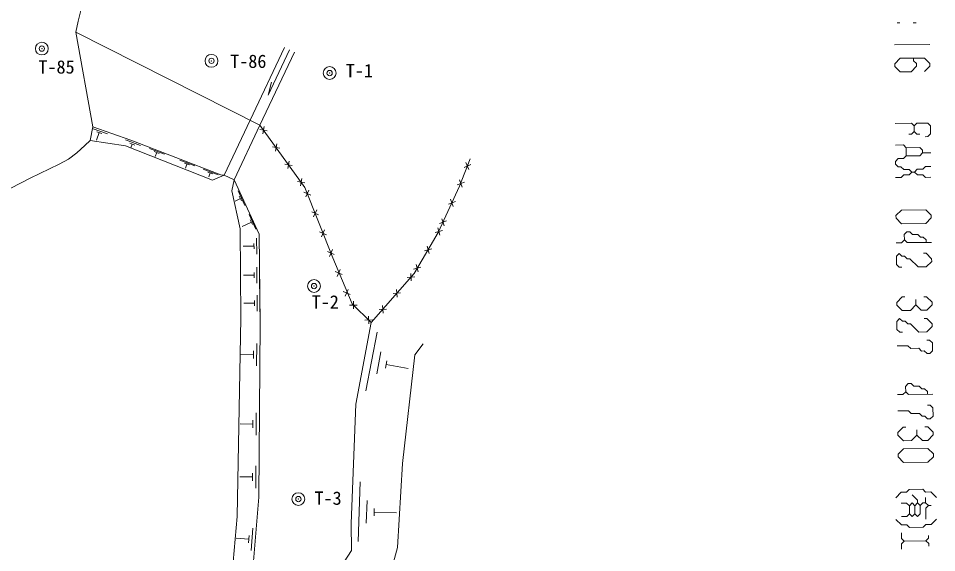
# Model space of a CAD drawing. Units: millimetres, scale not verified. Extents: x 27127 to 381529, y 17188 to 284000.
# Drawn here: x 338137 to 381116, y 200430 to 225446 of the extents above; entities that cross this region are included whole.
import ezdxf
from ezdxf.enums import TextEntityAlignment as Align

# ---------------------------------------------------------------- set-up
doc = ezdxf.new("R2010")
doc.units = ezdxf.units.MM
doc.header["$LTSCALE"] = 500
doc.header["$PDMODE"] = 32
doc.header["$PDSIZE"] = 250
doc.linetypes.add('DASHED', pattern=[7.5, 6, -1.5])
doc.linetypes.add('DASHED_SPACED', pattern=[12, 6, -6])
doc.layers.add('0-0通り芯', color=4, linetype='Continuous', lineweight=13)
doc.layers.add('0-10', color=4, linetype='DASHED', lineweight=13)
doc.styles.add('ＭＳ ゴシック', font='')
doc.styles.get('ＭＳ ゴシック').set_extended_font_data('MS Gothic')

msp = doc.modelspace()

# ---------------------------------------------------------------- linework, layer by layer
at = {"layer": '0-0通り芯'}
for p, q in [((379262.8, 225228.9), (379389.8, 225230)), ((380024.7, 225235.5), (380151.7, 225236.7)), ((379144.7, 224211.8), (380795.6, 224226.2)), ((379404.2, 223579.1), (379152.4, 223322.9)), ((379404.2, 223579.1), (380547.1, 223589)), ((380039.2, 223584.6), (380040.3, 223457.6)), ((380547.1, 223589), (380803.3, 223337.3)), ((379152.4, 223322.9), (379153.5, 223195.9)), ((379153.5, 223195.9), (379409.7, 222944.1)), ((380169.5, 223204.7), (379917.7, 222948.5)), ((380040.3, 223457.6), (380168.3, 223331.7)), ((380168.3, 223331.7), (380169.5, 223204.7)), ((380804.4, 223210.3), (380552.7, 222954.1)), ((380803.3, 223337.3), (380804.4, 223210.3)), ((379409.7, 222944.1), (379917.7, 222948.5)), ((379176.8, 220529), (379938.7, 220535.6)), ((379938.7, 220535.6), (380066.8, 220409.7)), ((380192.7, 220537.8), (380066.8, 220409.7)), ((380192.7, 220537.8), (380700.7, 220542.3)), ((380700.7, 220542.3), (380828.9, 220416.4)), ((342302.6, 220043.1), (341640.5, 220273)), ((341923.7, 220095.2), (341800.4, 219740.1)), ((342041.8, 220054.2), (341805.6, 220136.3)), ((349440.7, 220237), (349789.7, 220180.5)), ((349643.5, 220383.3), (349587, 220034.3)), ((380069.1, 220155.7), (379943.2, 220027.6)), ((380066.8, 220409.7), (380069.1, 220155.7)), ((380069.1, 220155.7), (380197.2, 220029.9)), ((380828.9, 220416.4), (380832.2, 220035.4)), ((343848.2, 219489), (343148.1, 219757.8)), ((379816.2, 220026.5), (379943.2, 220027.6)), ((380197.2, 220029.9), (380324.2, 220031)), ((380579.3, 219906.2), (380706.2, 219907.3)), ((380832.2, 220035.4), (380706.2, 219907.3)), ((343588, 219508.6), (343354.6, 219598.2)), ((343471.3, 219553.4), (343405.9, 219383.2)), ((344979.2, 219081.6), (344279.1, 219350.4)), ((344727.9, 219124.5), (344494.5, 219214.1)), ((350025.8, 219426), (350374.8, 219369.5)), ((350228.5, 219572.3), (350172.1, 219223.3)), ((379185.7, 219513), (379566.6, 219516.3)), ((379566.6, 219516.3), (379694.7, 219390.5)), ((379694.7, 219390.5), (380329.7, 219396)), ((379694.7, 219390.5), (379698.1, 219009.4)), ((380329.7, 219396), (380457.8, 219270.1)), ((380457.8, 219270.1), (380458.9, 219143.1)), ((344611.2, 219169.3), (344539.6, 218982.6)), ((346396.6, 218537.5), (345696.5, 218806.3)), ((379318.2, 218879.1), (379192.3, 218751.1)), ((379318.2, 218879.1), (379572.1, 218881.4)), ((379698.1, 219009.4), (379572.1, 218881.4)), ((379698.1, 219009.4), (380333, 219015)), ((380458.9, 219143.1), (380333, 219015)), ((380458.9, 219143.1), (380839.9, 219146.5)), ((346145.3, 218580.4), (345912, 218670)), ((346028.7, 218625.2), (345957, 218438.5)), ((347486, 218119.3), (346785.9, 218388.1)), ((350610.9, 218615), (350959.9, 218558.5)), ((350813.6, 218761.3), (350757.1, 218412.3)), ((359319.3, 218601.1), (358995.5, 218459)), ((359086.4, 218691.9), (359228.5, 218368.2)), ((379192.3, 218751.1), (379193.4, 218624)), ((379193.4, 218624), (379321.5, 218498.2)), ((379321.5, 218498.2), (379448.5, 218499.3)), ((379448.5, 218499.3), (379576.6, 218373.4)), ((379576.6, 218373.4), (379830.6, 218375.6)), ((379830.6, 218375.6), (379958.7, 218249.7)), ((380211.6, 218378.9), (380085.7, 218250.8)), ((380211.6, 218378.9), (380465.6, 218381.1)), ((380591.4, 218509.3), (380465.6, 218381.1)), ((380591.4, 218509.3), (380845.5, 218511.5)), ((347234.7, 218162.2), (347001.3, 218251.8)), ((347118, 218207), (347046.4, 218020.3)), ((351398.7, 217950.3), (351342.2, 217601.3)), ((379199, 217989.1), (379452.9, 217991.3)), ((379578.8, 218119.4), (379452.9, 217991.3)), ((379578.8, 218119.4), (379832.8, 218121.6)), ((379958.7, 218249.7), (379832.8, 218121.6)), ((379958.7, 218249.7), (380085.7, 218250.8)), ((380085.7, 218250.8), (380213.8, 218124.9)), ((380213.8, 218124.9), (380467.8, 218127.2)), ((380467.8, 218127.2), (380595.9, 218001.3)), ((380595.9, 218001.3), (380849.9, 218003.5)), ((351195.9, 217804), (351545, 217747.6)), ((359014.5, 217776.8), (358682.9, 217654.2)), ((358787.4, 217881.3), (358910, 217549.7)), ((348734.1, 216690), (348418.8, 217370.5)), ((348583.6, 216895.8), (348478.5, 217122.6)), ((351499.9, 217315), (351824.2, 217174.3)), ((351732.4, 217406.8), (351591.7, 217082.5)), ((348531.1, 217009.2), (348282.9, 216894.2)), ((358596.6, 216868.3), (358265, 216745.7)), ((358369.5, 216972.8), (358492.2, 216641.2)), ((349247.5, 215581.8), (348932.2, 216262.3)), ((351867, 216384.8), (352191.3, 216244.1)), ((352099.5, 216476.6), (351958.8, 216152.3)), ((379466.2, 216467.3), (379214.5, 216211.2)), ((379214.5, 216211.2), (379215.6, 216084.2)), ((379466.2, 216467.3), (380609.2, 216477.3)), ((380609.2, 216477.3), (380865.4, 216225.6)), ((380865.4, 216225.6), (380866.5, 216098.6)), ((349044.5, 215901.1), (348605.7, 215697.8)), ((349097, 215787.6), (348991.9, 216014.5)), ((358178.7, 215959.8), (357847.1, 215837.2)), ((357951.6, 216064.3), (358074.3, 215732.7)), ((379215.6, 216084.2), (379471.8, 215832.4)), ((379471.8, 215832.4), (380614.7, 215842.3)), ((380866.5, 216098.6), (380614.7, 215842.3)), ((352234.1, 215454.7), (352558.5, 215313.9)), ((352466.7, 215546.4), (352325.9, 215222.1)), ((357993.6, 215514.8), (357651.3, 215426)), ((357778.1, 215641.5), (357866.8, 215299.3)), ((379729.1, 215453.6), (379603.2, 215325.5)), ((379603.2, 215325.5), (379605.4, 215071.5)), ((379729.1, 215453.6), (379856.1, 215454.7)), ((379856.1, 215454.7), (379984.2, 215328.8)), ((379984.2, 215328.8), (380238.2, 215331)), ((380238.2, 215331), (380366.3, 215205.2)), ((349167.4, 214653.2), (349165.2, 214903.2)), ((349294.6, 214404.3), (349288, 215154.2)), ((379225.6, 214941.2), (379479.6, 214943.4)), ((379605.4, 215071.5), (379479.6, 214943.4)), ((379605.4, 215071.5), (379733.5, 214945.6)), ((379733.5, 214945.6), (380876.5, 214955.6)), ((380366.3, 215205.2), (380493.3, 215206.3)), ((380493.3, 215206.3), (380621.4, 215080.4)), ((380621.4, 215080.4), (380622.5, 214953.4)), ((349166.3, 214778.2), (348666.3, 214773.8)), ((352601.3, 214524.5), (352925.6, 214383.7)), ((352833.8, 214616.3), (352693.1, 214291.9)), ((357486.6, 214652.8), (357144.3, 214564.1)), ((357271.1, 214779.6), (357359.8, 214437.3)), ((379357, 214434.3), (379231.1, 214306.2)), ((379231.1, 214306.2), (379234.4, 213925.2)), ((379357, 214434.3), (379485.1, 214308.5)), ((379485.1, 214308.5), (379612.1, 214309.6)), ((379612.1, 214309.6), (379740.2, 214183.6)), ((379740.2, 214183.6), (379867.2, 214184.7)), ((379867.2, 214184.7), (380251.5, 213807.1)), ((380499.9, 214444.3), (380627, 214445.4)), ((380627, 214445.4), (380883.1, 214193.6)), ((380884.2, 214066.6), (380632.4, 213810.4)), ((380883.1, 214193.6), (380884.2, 214066.6)), ((349306.4, 213047), (349299.9, 213797)), ((353200.9, 213686.1), (353060.2, 213361.8)), ((356979.6, 213790.8), (356637.3, 213702.1)), ((356764.1, 213917.6), (356852.8, 213575.4)), ((379234.4, 213925.2), (379362.5, 213799.4)), ((379362.5, 213799.4), (379489.5, 213800.5)), ((380251.5, 213807.1), (380632.4, 213810.4)), ((349178.1, 213420.9), (348678.2, 213416.5)), ((349179.2, 213295.9), (349177.1, 213545.9)), ((349429.1, 213315.3), (349447.9, 211156.4)), ((352968.4, 213594.3), (353292.7, 213453.6)), ((356688.5, 213340.4), (356335.8, 213316.6)), ((356500.2, 213504.9), (356524.1, 213152.1)), ((353568.1, 212755.9), (353427.3, 212431.6)), ((355842.4, 212751.7), (355866.3, 212399)), ((349317.8, 211743.1), (349311.2, 212493)), ((353335.5, 212664.2), (353659.8, 212523.4)), ((356030.7, 212587.3), (355678, 212563.4)), ((379501.7, 212403.5), (379249.9, 212147.3)), ((379501.7, 212403.5), (379628.7, 212404.6)), ((380517.6, 212412.3), (380644.7, 212413.5)), ((380644.7, 212413.5), (380900.9, 212161.7)), ((349189.5, 212117), (348689.5, 212112.6)), ((349190.6, 211992), (349188.4, 212242)), ((353996.5, 212023.9), (353642.9, 212020.8)), ((353821.2, 211845.6), (353818.1, 212199.2)), ((355184.6, 211998.5), (355208.5, 211645.8)), ((379249.9, 212147.3), (379251, 212020.3)), ((379251, 212020.3), (379507.3, 211768.5)), ((380140, 212028.1), (379888.2, 211771.8)), ((380137.8, 212282.1), (380140, 212028.1)), ((380140, 212028.1), (380396.2, 211776.3)), ((380902, 212034.7), (380650.2, 211778.5)), ((380900.9, 212161.7), (380902, 212034.7)), ((354534.5, 211144.7), (354531.4, 211498.2)), ((355372.9, 211834.1), (355020.2, 211810.2)), ((379507.3, 211768.5), (379888.2, 211771.8)), ((380396.2, 211776.3), (380650.2, 211778.5)), ((354709.7, 211323), (354356.2, 211319.9)), ((379383.6, 211386.4), (379257.7, 211258.3)), ((379257.7, 211258.3), (379261, 210877.3)), ((379383.6, 211386.4), (379511.7, 211260.5)), ((379511.7, 211260.5), (379638.7, 211261.6)), ((379638.7, 211261.6), (379766.7, 211135.8)), ((379766.7, 211135.8), (379893.7, 211136.9)), ((379893.7, 211136.9), (380278.1, 210759.2)), ((380526.6, 211396.4), (380653.5, 211397.5)), ((380653.5, 211397.5), (380909.7, 211145.7)), ((380909.7, 211145.7), (380910.8, 211018.8)), ((354925.4, 210753.3), (354400.3, 208002.9)), ((379261, 210877.3), (379389.1, 210751.4)), ((379389.1, 210751.4), (379516.1, 210752.5)), ((380278.1, 210759.2), (380659.1, 210762.6)), ((380910.8, 211018.8), (380659.1, 210762.6)), ((349284.2, 209172.4), (349291.5, 210222.4)), ((380662.4, 210381.6), (380789.4, 210382.7)), ((380789.4, 210382.7), (380917.5, 210256.8)), ((380917.5, 210256.8), (380920.8, 209875.8)), ((349136.7, 209523.4), (349139.1, 209873.4)), ((355105.1, 209828.1), (354908.2, 208796.8)), ((379267.7, 210115.4), (379775.6, 210119.8)), ((379775.6, 210119.8), (379903.7, 209993.9)), ((379903.7, 209993.9), (380284.7, 209997.2)), ((380284.7, 209997.2), (380412.8, 209871.3)), ((380412.8, 209871.3), (380539.8, 209872.5)), ((380539.8, 209872.5), (380668, 209746.6)), ((380668, 209746.6), (380794.9, 209747.7)), ((380920.8, 209875.8), (380794.9, 209747.7)), ((349137.9, 209698.4), (348537.9, 209702.5)), ((355383.2, 209418.7), (355317.6, 209074.9)), ((355350.4, 209246.8), (356381.8, 209049.9)), ((379791.1, 208341.9), (379665.3, 208213.7)), ((379665.3, 208213.7), (379667.5, 207959.8)), ((379791.1, 208341.9), (379918.2, 208343)), ((379918.2, 208343), (380046.3, 208217.1)), ((380046.3, 208217.1), (380300.2, 208219.3)), ((380300.2, 208219.3), (380428.3, 208093.4)), ((380428.3, 208093.4), (380555.4, 208094.5)), ((380555.4, 208094.5), (380683.5, 207968.6)), ((379287.6, 207829.5), (379541.6, 207831.7)), ((379667.5, 207959.8), (379541.6, 207831.7)), ((379667.5, 207959.8), (379795.6, 207833.9)), ((379795.6, 207833.9), (380938.5, 207843.9)), ((380683.5, 207968.6), (380684.6, 207841.7)), ((380689, 207333.7), (380816, 207334.8)), ((380816, 207334.8), (380944.1, 207208.9)), ((380944.1, 207208.9), (380947.4, 206827.9)), ((349261.8, 205924.7), (349269.1, 206974.7)), ((379294.3, 207067.5), (379802.2, 207071.9)), ((379802.2, 207071.9), (379930.4, 206946)), ((379930.4, 206946), (380311.3, 206949.3)), ((380311.3, 206949.3), (380439.4, 206823.5)), ((380439.4, 206823.5), (380566.4, 206824.6)), ((380566.4, 206824.6), (380694.5, 206698.7)), ((380947.4, 206827.9), (380821.5, 206699.8)), ((349115.5, 206450.7), (348515.5, 206454.9)), ((349114.3, 206275.8), (349116.7, 206625.7)), ((379554.9, 206307.7), (379303.1, 206051.5)), ((379554.9, 206307.7), (379681.9, 206308.8)), ((380570.9, 206316.6), (380697.9, 206317.7)), ((380694.5, 206698.7), (380821.5, 206699.8)), ((380697.9, 206317.7), (380954.1, 206065.9)), ((379303.1, 206051.5), (379304.3, 205924.5)), ((379304.3, 205924.5), (379560.4, 205672.8)), ((380193.2, 205932.3), (379941.4, 205676.1)), ((380191, 206186.3), (380193.2, 205932.3)), ((380193.2, 205932.3), (380449.4, 205680.5)), ((380955.2, 205938.9), (380703.4, 205682.7)), ((380954.1, 206065.9), (380955.2, 205938.9)), ((379560.4, 205672.8), (379941.4, 205676.1)), ((380449.4, 205680.5), (380703.4, 205682.7)), ((379563.8, 205291.8), (379312, 205035.6)), ((379312, 205035.6), (379313.1, 204908.6)), ((379563.8, 205291.8), (380706.7, 205301.7)), ((380706.7, 205301.7), (380963, 205050)), ((380963, 205050), (380964.1, 204923)), ((379313.1, 204908.6), (379569.3, 204656.8)), ((379569.3, 204656.8), (380712.3, 204666.8)), ((380964.1, 204923), (380712.3, 204666.8)), ((349244.7, 203446.9), (349252, 204496.9)), ((349098.4, 203972.9), (348498.4, 203977.1)), ((349097.1, 203797.9), (349099.5, 204147.9)), ((354142.9, 203752.7), (354040.1, 200954.6)), ((379834.4, 203389), (379708.5, 203261)), ((379834.4, 203389), (380469.4, 203394.6)), ((380469.4, 203394.6), (380597.5, 203268.7)), ((354460.5, 202865.4), (354422, 201816.1)), ((379454.5, 203258.7), (379202.8, 203002.5)), ((379454.5, 203258.7), (379708.5, 203261)), ((379963.6, 203136.2), (380219.8, 202884.4)), ((380219.8, 202884.4), (380220.9, 202757.4)), ((380597.5, 203268.7), (380851.4, 203270.9)), ((380599.7, 203014.7), (380601.9, 202760.7)), ((380851.4, 203270.9), (381107.7, 203019.1)), ((354797.5, 202502.8), (354784.6, 202153.1)), ((379458.9, 202750.8), (379712.9, 202753)), ((379712.9, 202753), (379841, 202627.1)), ((379966.9, 202755.2), (379841, 202627.1)), ((379841, 202627.1), (379844.4, 202246.1)), ((379966.9, 202755.2), (380095, 202629.3)), ((380220.9, 202757.4), (380095, 202629.3)), ((380095, 202629.3), (380098.3, 202248.3)), ((380220.9, 202757.4), (380349, 202631.5)), ((380474.9, 202759.6), (380349, 202631.5)), ((380349, 202631.5), (380352.4, 202250.5)), ((380474.9, 202759.6), (380601.9, 202760.7)), ((380601.9, 202760.7), (380730, 202634.8)), ((380730, 202634.8), (380604.1, 202506.7)), ((380604.1, 202506.7), (380608.5, 201998.8)), ((380730, 202634.8), (380857, 202636)), ((354791, 202327.9), (355840.3, 202289.4)), ((379464.5, 202115.8), (379718.4, 202118)), ((379844.4, 202246.1), (379718.4, 202118)), ((379844.4, 202246.1), (379972.5, 202120.2)), ((380098.3, 202248.3), (379972.5, 202120.2)), ((380098.3, 202248.3), (380226.4, 202122.4)), ((380352.4, 202250.5), (380226.4, 202122.4)), ((381116.5, 202003.2), (380864.7, 201747)), ((379211.6, 201986.6), (379467.8, 201734.8)), ((379467.8, 201734.8), (379721.8, 201737)), ((379721.8, 201737), (379849.9, 201611.1)), ((379849.9, 201611.1), (380484.9, 201616.7)), ((380610.8, 201744.8), (380484.9, 201616.7)), ((380610.8, 201744.8), (380864.7, 201747)), ((348909.6, 200884.5), (348939.1, 201233.2)), ((349029.6, 200523.1), (349118, 201569.4)), ((379471.1, 201353.8), (379473.3, 201099.8)), ((380742.2, 201237.9), (380743.3, 201110.9)), ((348924.3, 201058.9), (348326.5, 201109.4)), ((379473.3, 201099.8), (379601.4, 200973.9)), ((379601.4, 200973.9), (379475.6, 200845.8)), ((379475.6, 200845.8), (379477.8, 200591.8)), ((379601.4, 200973.9), (380617.4, 200982.8)), ((380743.3, 201110.9), (380617.4, 200982.8)), ((380617.4, 200982.8), (380745.5, 200856.9)), ((380745.5, 200856.9), (380746.6, 200729.9))]:
    msp.add_line(p, q, dxfattribs=at)
at = {"layer": '0-0通り芯', "color": 3}
for p, q in [((349444.8, 220445.1), (340819.6, 224797.6)), ((348989, 220675.1), (350593.2, 224077)), ((350822.3, 223964.6), (349822.8, 221844.9)), ((349444.8, 220445.1), (351054.7, 223859.3)), ((349822.8, 221844.9), (349992.4, 222455.2)), ((341620.3, 220359.4), (343403.8, 219740)), ((349444.8, 220445.1), (351551.4, 217525)), ((341498.8, 219723.3), (343152, 219483.8)), ((343403.8, 219740), (347609, 218125.6)), ((343152, 219483.8), (347230.3, 217868.3)), ((358790.2, 217588.2), (359287, 218862.5)), ((347230.3, 217868.3), (347775, 218100.4)), ((347609, 218125.6), (347775, 218100.4)), ((348236.5, 217882.8), (347775, 218100.4)), ((348236.5, 217882.8), (348123.7, 217368.1)), ((348236.5, 217882.8), (349411.3, 215347.2)), ((351551.4, 217525), (352850.2, 214234.2)), ((357793, 215420.4), (358790.2, 217588.2)), ((348520.1, 215593.4), (348123.7, 217368.1)), ((348556.7, 211402.6), (348520.1, 215593.4)), ((349411.3, 215347.2), (349447.9, 211156.4)), ((356666.7, 213505.4), (357793, 215420.4)), ((352850.2, 214234.2), (353758, 212083)), ((354654.7, 211201.8), (356666.7, 213505.4)), ((353758, 212083), (354654.7, 211201.8)), ((348556.7, 211402.6), (348383.7, 202129.7)), ((349447.9, 211156.4), (349391.8, 203027.6)), ((354654.7, 211201.8), (353926, 207385.3)), ((357076.5, 210206.9), (356700, 209695.6)), ((356700, 209695.6), (356109.3, 204610.3)), ((353926, 207385.3), (353720.8, 201795.3)), ((356109.3, 204610.3), (355889.6, 200671.2)), ((349391.8, 203027.6), (348586, 193495.2)), ((348383.7, 202129.7), (347690.4, 194249.4)), ((353720.8, 201795.3), (353731.9, 200525.3)), ((353731.9, 200525.3), (352729.2, 198992.5)), ((355889.6, 200671.2), (352934.9, 189977))]:
    msp.add_line(p, q, dxfattribs=at)
at = {"layer": '0-0通り芯', "color": 3, "linetype": 'DASHED_SPACED'}
for p, q in [((347775, 218100.4), (348989, 220675.1)), ((348236.5, 217882.8), (349444.8, 220445.1))]:
    msp.add_line(p, q, dxfattribs=at)
at = {"layer": '0-0通り芯', "color": 3}
msp.add_lwpolyline([(337792.2, 217497.3), (338235.7, 217733.2), (338682.1, 217967.4), (339136.9, 218186), (339595.7, 218394.7), (340046.4, 218612.7), (340477.1, 218859.7), (340876.9, 219153.2), (341251, 219486), (341498.8, 219723.3)], dxfattribs=at)
for centre in [(339236.3, 224030.7), (347175.8, 223456.6), (352706.1, 222884.5), (351974.9, 212911.5), (351243.7, 202938.2)]:
    msp.add_circle(centre, 300, dxfattribs=at)
at = {"layer": '0-0通り芯', "color": 7}
for p in [(339236.3, 224030.7), (347175.8, 223456.6), (352706.1, 222884.5), (351974.9, 212911.5), (351243.7, 202938.2)]:
    msp.add_point(p, dxfattribs=at)
at = {"layer": '0-10', "linetype": 'Continuous'}
msp.add_line((341620.3, 220359.4), (340819.6, 224797.6), dxfattribs=at)
at = {"layer": '0-10', "color": 7, "linetype": 'Continuous'}
msp.add_line((341620.3, 220359.4), (341498.8, 219723.3), dxfattribs=at)
at = {"layer": '0-10', "linetype": 'Continuous'}
msp.add_lwpolyline([(340819.6, 224797.6), (340938, 225308.7), (341054, 225819.4)], dxfattribs=at)

# ---------------------------------------------------------------- texts
at = {"layer": '0-0通り芯', "color": 2, "style": 'ＭＳ ゴシック'}
for s, p in [('T-86', (348051.7, 222939.7)), ('T-85', (339075, 222673.5)), ('T-1', (353462.2, 222502.2)), ('T-2', (351867.6, 211670.2)), ('T-3', (351997.3, 202483.4))]:
    msp.add_text(s, height=623.2, dxfattribs=at).set_placement(p, align=Align.BOTTOM_LEFT)

doc.saveas('drawing.dxf')
